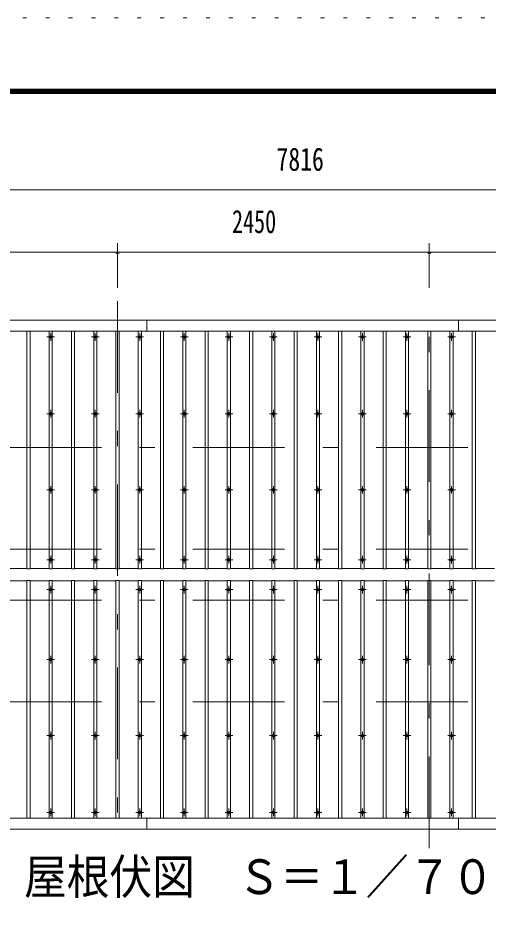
# Model space of a CAD drawing. Units: millimetres, scale not verified, with parts at other scales. Extents: x -37128 to 37128, y -29862 to 29862.
# Drawn here: x 1239 to 4936, y 22863 to 29862 of the extents above; entities that cross this region are included whole.
import ezdxf
from ezdxf.enums import TextEntityAlignment as Align

# ---------------------------------------------------------------- set-up
doc = ezdxf.new("R2010")
doc.units = ezdxf.units.MM
doc.header["$LTSCALE"] = 60
doc.linetypes.add('USER3', pattern=[24, 12, -5, 2, -5])
doc.linetypes.add('USER4', pattern=[3, 0.5, -2.5])
for name, color, linetype, lineweight in [('0-2_1-0BOLD', 7, 'Continuous', 18), ('0-3_1-2CENTER', 3, 'USER3', 18), ('0-4_1-4THIN', 4, 'Continuous', 18), ('0-5_1-5DIM', 3, 'Continuous', 18), ('0-C_F-F', 6, 'Continuous', 18), ('0-D_F-E_J_ADD', 3, 'USER4', 18)]:
    doc.layers.add(name, color=color, linetype=linetype, lineweight=lineweight)
doc.styles.add('ＭＳ ゴシック', font='')
doc.styles.get('ＭＳ ゴシック').set_extended_font_data('MS Gothic')

msp = doc.modelspace()

# ---------------------------------------------------------------- linework, layer by layer
at = {"layer": '0-2_1-0BOLD'}
for p, q in [((2252.52, 27398.37), (2252.52, 27484.86)), ((4702.52, 27484.86), (4702.52, 27398.37)), ((7505.52, 27398.37), (-310.48, 27398.37)), ((-310.48, 23571.35), (7505.52, 23571.35)), ((2252.52, 23484.86), (2252.52, 23571.35)), ((4702.52, 23571.35), (4702.52, 23484.86))]:
    msp.add_line(p, q, dxfattribs=at)
for points in [[(-310.48, 25529.71), (-310.48, 27484.86), (7505.52, 27484.86), (7505.52, 25529.71), (7465.52, 25529.71), (7465.52, 27398.37)], [(7465.52, 23571.35), (7465.52, 25440.01), (7505.52, 25440.01), (7505.52, 23484.86), (-310.48, 23484.86)]]:
    msp.add_lwpolyline(points, dxfattribs=at)
for centre in [(1497.52, 27353.43), (1847.52, 27353.43), (2197.52, 27353.43), (2547.52, 27353.43), (2897.52, 27353.43), (3247.52, 27353.43), (3597.52, 27353.43), (3947.52, 27353.43), (4297.52, 27353.43), (4647.52, 27353.43), (1497.52, 26749.72), (1847.52, 26749.72), (2197.52, 26749.72), (2547.52, 26749.72), (2897.52, 26749.72), (3247.52, 26749.72), (3597.52, 26749.72), (3947.52, 26749.72), (4297.52, 26749.72), (4647.52, 26749.72), (1497.52, 26151.94), (1847.52, 26151.94), (2197.52, 26151.94), (2547.52, 26151.94), (2897.52, 26151.94), (3247.52, 26151.94), (3597.52, 26151.94), (3947.52, 26151.94), (4297.52, 26151.94), (4647.52, 26151.94), (1497.52, 25602.25), (1847.52, 25602.25), (2197.52, 25602.25), (2547.52, 25602.25), (2897.52, 25602.25), (3247.52, 25602.25), (3597.52, 25602.25), (3947.52, 25602.25), (4297.52, 25602.25), (4647.52, 25602.25), (1497.52, 25367.47), (1847.52, 25367.47), (2197.52, 25367.47), (2547.52, 25367.47), (2897.52, 25367.47), (3247.52, 25367.47), (3597.52, 25367.47), (3947.52, 25367.47), (4297.52, 25367.47), (4647.52, 25367.47), (1497.52, 24817.78), (1847.52, 24817.78), (2197.52, 24817.78), (2547.52, 24817.78), (2897.52, 24817.78), (3247.52, 24817.78), (3597.52, 24817.78), (3947.52, 24817.78), (4297.52, 24817.78), (4647.52, 24817.78), (1497.52, 24219.99), (1847.52, 24219.99), (2197.52, 24219.99), (2547.52, 24219.99), (2897.52, 24219.99), (3247.52, 24219.99), (3597.52, 24219.99), (3947.52, 24219.99), (4297.52, 24219.99), (4647.52, 24219.99), (1497.52, 23616.29), (1847.52, 23616.29), (2197.52, 23616.29), (2547.52, 23616.29), (2897.52, 23616.29), (3247.52, 23616.29), (3597.52, 23616.29), (3947.52, 23616.29), (4297.52, 23616.29), (4647.52, 23616.29)]:
    msp.add_circle(centre, 10, dxfattribs=at)
at = {"layer": '0-3_1-2CENTER'}
for p, q in [((2022.52, 27634.86), (2022.52, 23334.86)), ((4472.52, 23334.86), (4472.52, 27634.86)), ((1497.52, 27323.43), (1497.52, 27383.44)), ((1847.52, 27383.44), (1847.52, 27323.43)), ((2197.52, 27323.43), (2197.52, 27383.44)), ((2547.52, 27383.44), (2547.52, 27323.43)), ((2897.52, 27323.43), (2897.52, 27383.44)), ((3247.52, 27383.44), (3247.52, 27323.43)), ((3597.52, 27323.43), (3597.52, 27383.44)), ((3947.52, 27383.44), (3947.52, 27323.43)), ((4297.52, 27323.43), (4297.52, 27383.44)), ((4647.52, 27383.44), (4647.52, 27323.43)), ((1467.52, 27353.43), (1527.52, 27353.43)), ((1877.52, 27353.43), (1817.52, 27353.43)), ((2167.52, 27353.43), (2227.52, 27353.43)), ((2577.52, 27353.43), (2517.52, 27353.43)), ((2867.53, 27353.43), (2927.52, 27353.43)), ((3217.53, 27353.43), (3277.52, 27353.43)), ((3567.52, 27353.43), (3627.52, 27353.43)), ((3917.52, 27353.43), (3977.52, 27353.43)), ((4267.52, 27353.43), (4327.52, 27353.43)), ((4677.52, 27353.43), (4617.53, 27353.43)), ((1467.53, 26749.72), (1527.52, 26749.72)), ((1497.52, 26719.73), (1497.52, 26779.73)), ((1817.53, 26749.72), (1877.52, 26749.72)), ((1847.52, 26779.73), (1847.52, 26719.73)), ((2167.53, 26749.72), (2227.52, 26749.72)), ((2197.52, 26719.73), (2197.52, 26779.73)), ((2517.53, 26749.72), (2577.52, 26749.72)), ((2547.52, 26779.73), (2547.52, 26719.73)), ((2867.53, 26749.72), (2927.52, 26749.72)), ((2897.52, 26719.73), (2897.52, 26779.73)), ((3217.53, 26749.72), (3277.52, 26749.72)), ((3247.52, 26779.73), (3247.52, 26719.73)), ((3567.53, 26749.72), (3627.52, 26749.72)), ((3597.52, 26719.73), (3597.52, 26779.73)), ((3917.53, 26749.72), (3977.52, 26749.72)), ((3947.52, 26779.73), (3947.52, 26719.73)), ((4267.53, 26749.72), (4327.52, 26749.72)), ((4297.52, 26719.73), (4297.52, 26779.73)), ((4617.53, 26749.72), (4677.52, 26749.72)), ((4647.52, 26779.73), (4647.52, 26719.73)), ((7655.52, 26484.86), (-632.48, 26484.86)), ((1497.52, 26181.94), (1497.52, 26121.94)), ((1847.52, 26121.94), (1847.52, 26181.94)), ((2197.52, 26181.94), (2197.52, 26121.94)), ((2547.52, 26121.94), (2547.52, 26181.94)), ((2897.52, 26181.94), (2897.52, 26121.94)), ((3247.52, 26121.94), (3247.52, 26181.94)), ((3597.52, 26181.94), (3597.52, 26121.94)), ((3947.52, 26121.94), (3947.52, 26181.94)), ((4297.52, 26181.94), (4297.52, 26121.94)), ((4647.52, 26121.94), (4647.52, 26181.94)), ((1467.53, 26151.94), (1527.52, 26151.94)), ((1877.52, 26151.94), (1817.53, 26151.94)), ((2227.52, 26151.94), (2167.53, 26151.94)), ((2577.52, 26151.94), (2517.53, 26151.94)), ((2867.53, 26151.94), (2927.52, 26151.94)), ((3277.52, 26151.94), (3217.53, 26151.94)), ((3627.52, 26151.94), (3567.53, 26151.94)), ((3977.52, 26151.94), (3917.53, 26151.94)), ((4327.52, 26151.94), (4267.53, 26151.94)), ((4677.52, 26151.94), (4617.53, 26151.94)), ((7655.52, 25684.86), (-632.48, 25684.86)), ((1497.52, 25572.25), (1497.52, 25632.25)), ((1847.52, 25572.25), (1847.52, 25632.25)), ((2197.52, 25572.25), (2197.52, 25632.25)), ((2547.52, 25572.25), (2547.52, 25632.25)), ((2897.52, 25572.25), (2897.52, 25632.25)), ((3247.52, 25572.25), (3247.52, 25632.25)), ((3597.52, 25572.25), (3597.52, 25632.25)), ((3947.52, 25572.25), (3947.52, 25632.25)), ((4297.52, 25572.25), (4297.52, 25632.25)), ((4647.52, 25572.25), (4647.52, 25632.25)), ((1467.53, 25602.25), (1527.52, 25602.25)), ((1817.53, 25602.25), (1877.52, 25602.25)), ((2167.53, 25602.25), (2227.52, 25602.25)), ((2517.53, 25602.25), (2577.52, 25602.25)), ((2867.53, 25602.25), (2927.52, 25602.25)), ((3217.53, 25602.25), (3277.52, 25602.25)), ((3567.53, 25602.25), (3627.52, 25602.25)), ((3917.53, 25602.25), (3977.52, 25602.25)), ((4267.53, 25602.25), (4327.52, 25602.25)), ((4617.53, 25602.25), (4677.52, 25602.25)), ((1467.53, 25367.47), (1527.52, 25367.47)), ((1497.52, 25397.47), (1497.52, 25337.47)), ((1817.53, 25367.47), (1877.52, 25367.47)), ((1847.52, 25397.47), (1847.52, 25337.47)), ((2227.52, 25367.47), (2167.53, 25367.47)), ((2197.52, 25397.47), (2197.52, 25337.47)), ((2517.53, 25367.47), (2577.52, 25367.47)), ((2547.52, 25397.47), (2547.52, 25337.47)), ((2867.53, 25367.47), (2927.52, 25367.47)), ((2897.52, 25397.47), (2897.52, 25337.47)), ((3217.53, 25367.47), (3277.52, 25367.47)), ((3247.52, 25397.47), (3247.52, 25337.47)), ((3627.52, 25367.47), (3567.53, 25367.47)), ((3597.52, 25397.47), (3597.52, 25337.47)), ((3917.53, 25367.47), (3977.52, 25367.47)), ((3947.52, 25397.47), (3947.52, 25337.47)), ((4327.52, 25367.47), (4267.53, 25367.47)), ((4297.52, 25397.47), (4297.52, 25337.47)), ((4617.53, 25367.47), (4677.52, 25367.47)), ((4647.52, 25397.47), (4647.52, 25337.47)), ((7655.52, 25284.86), (-632.48, 25284.86)), ((1497.52, 24847.78), (1497.52, 24787.78)), ((1847.52, 24787.78), (1847.52, 24847.78)), ((2197.52, 24847.78), (2197.52, 24787.78)), ((2547.52, 24787.78), (2547.52, 24847.78)), ((2897.52, 24847.78), (2897.52, 24787.78)), ((3247.52, 24787.78), (3247.52, 24847.78)), ((3597.52, 24847.78), (3597.52, 24787.78)), ((3947.52, 24787.78), (3947.52, 24847.78)), ((4297.52, 24847.78), (4297.52, 24787.78)), ((4647.52, 24787.78), (4647.52, 24847.78)), ((1527.52, 24817.78), (1467.53, 24817.78)), ((1817.53, 24817.78), (1877.52, 24817.78)), ((2227.52, 24817.78), (2167.53, 24817.78)), ((2517.53, 24817.78), (2577.52, 24817.78)), ((2927.52, 24817.78), (2867.53, 24817.78)), ((3217.53, 24817.78), (3277.52, 24817.78)), ((3627.52, 24817.78), (3567.53, 24817.78)), ((3917.53, 24817.78), (3977.52, 24817.78)), ((4327.52, 24817.78), (4267.53, 24817.78)), ((4617.53, 24817.78), (4677.52, 24817.78)), ((7655.52, 24484.86), (-632.48, 24484.86)), ((1467.53, 24219.99), (1527.52, 24219.99)), ((1497.52, 24189.99), (1497.52, 24249.99)), ((1817.53, 24219.99), (1877.52, 24219.99)), ((1847.52, 24249.99), (1847.52, 24189.99)), ((2227.52, 24219.99), (2167.53, 24219.99)), ((2197.52, 24189.99), (2197.52, 24249.99)), ((2517.53, 24219.99), (2577.52, 24219.99)), ((2547.52, 24249.99), (2547.52, 24189.99)), ((2867.53, 24219.99), (2927.52, 24219.99)), ((2897.52, 24189.99), (2897.52, 24249.99)), ((3217.53, 24219.99), (3277.52, 24219.99)), ((3247.52, 24249.99), (3247.52, 24189.99)), ((3627.52, 24219.99), (3567.53, 24219.99)), ((3597.52, 24189.99), (3597.52, 24249.99)), ((3917.53, 24219.99), (3977.52, 24219.99)), ((3947.52, 24249.99), (3947.52, 24189.99)), ((4327.52, 24219.99), (4267.53, 24219.99)), ((4297.52, 24189.99), (4297.52, 24249.99)), ((4617.53, 24219.99), (4677.52, 24219.99)), ((4647.52, 24249.99), (4647.52, 24189.99)), ((1527.52, 23616.29), (1467.52, 23616.29)), ((1497.52, 23646.29), (1497.52, 23586.28)), ((1877.52, 23616.29), (1817.52, 23616.29)), ((1847.52, 23586.28), (1847.52, 23646.29)), ((2227.52, 23616.29), (2167.52, 23616.29)), ((2197.52, 23646.29), (2197.52, 23586.28)), ((2577.52, 23616.29), (2517.52, 23616.29)), ((2547.52, 23586.28), (2547.52, 23646.29)), ((2927.52, 23616.29), (2867.53, 23616.29)), ((2897.52, 23646.29), (2897.52, 23586.28)), ((3217.53, 23616.29), (3277.52, 23616.29)), ((3247.52, 23586.28), (3247.52, 23646.29)), ((3627.52, 23616.29), (3567.52, 23616.29)), ((3597.52, 23646.29), (3597.52, 23586.28)), ((3917.52, 23616.29), (3977.52, 23616.29)), ((3947.52, 23586.28), (3947.52, 23646.29)), ((4327.52, 23616.29), (4267.52, 23616.29)), ((4297.52, 23646.29), (4297.52, 23586.28)), ((4677.52, 23616.29), (4617.53, 23616.29)), ((4647.52, 23586.28), (4647.52, 23646.29))]:
    msp.add_line(p, q, dxfattribs=at)
at = {"layer": '0-4_1-4THIN'}
for p, q in [((1335.02, 27398.37), (1335.02, 25529.71)), ((1510.02, 27398.37), (1510.02, 25529.71)), ((1685.02, 27398.37), (1685.02, 25529.71)), ((1860.02, 27398.37), (1860.02, 25529.71)), ((2035.02, 27398.37), (2035.02, 25529.71)), ((2210.02, 27398.37), (2210.02, 25529.71)), ((2385.02, 27398.37), (2385.02, 25529.71)), ((2560.02, 27398.37), (2560.02, 25529.71)), ((2735.02, 27398.37), (2735.02, 25529.71)), ((2910.02, 27398.37), (2910.02, 25529.71)), ((3085.02, 27398.37), (3085.02, 25529.71)), ((3260.02, 27398.37), (3260.02, 25529.71)), ((3435.02, 27398.37), (3435.02, 25529.71)), ((3610.02, 27398.37), (3610.02, 25529.71)), ((3785.02, 27398.37), (3785.02, 25529.71)), ((3960.02, 27398.37), (3960.02, 25529.71)), ((4135.02, 27398.37), (4135.02, 25529.71)), ((4310.02, 27398.37), (4310.02, 25529.71)), ((4485.02, 27398.37), (4485.02, 25529.71)), ((4660.02, 27398.37), (4660.02, 25529.71)), ((4835.02, 27398.37), (4835.02, 25529.71)), ((1310.02, 25533.96), (1160.02, 25533.96)), ((1485.02, 25533.96), (1335.02, 25533.96)), ((1660.02, 25533.96), (1510.02, 25533.96)), ((1835.02, 25533.96), (1685.02, 25533.96)), ((2010.02, 25533.96), (1860.02, 25533.96)), ((2185.02, 25533.96), (2035.02, 25533.96)), ((2360.02, 25533.96), (2210.02, 25533.96)), ((2535.02, 25533.96), (2385.02, 25533.96)), ((2710.02, 25533.96), (2560.02, 25533.96)), ((2885.02, 25533.96), (2735.02, 25533.96)), ((3060.02, 25533.96), (2910.02, 25533.96)), ((3235.02, 25533.96), (3085.02, 25533.96)), ((3410.02, 25533.96), (3260.02, 25533.96)), ((3585.02, 25533.96), (3435.02, 25533.96)), ((3760.02, 25533.96), (3610.02, 25533.96)), ((3935.02, 25533.96), (3785.02, 25533.96)), ((4110.02, 25533.96), (3960.02, 25533.96)), ((4285.02, 25533.96), (4135.02, 25533.96)), ((4460.02, 25533.96), (4310.02, 25533.96)), ((4635.02, 25533.96), (4485.02, 25533.96)), ((4810.02, 25533.96), (4660.02, 25533.96)), ((4985.02, 25533.96), (4835.02, 25533.96)), ((1160.02, 25435.76), (1310.02, 25435.76)), ((1335.02, 25435.76), (1485.02, 25435.76)), ((1510.02, 25435.76), (1660.02, 25435.76)), ((1685.02, 25435.76), (1835.02, 25435.76)), ((1860.02, 25435.76), (2010.02, 25435.76)), ((2035.02, 25435.76), (2185.02, 25435.76)), ((2210.02, 25435.76), (2360.02, 25435.76)), ((2385.02, 25435.76), (2535.02, 25435.76)), ((2560.02, 25435.76), (2710.02, 25435.76)), ((2735.02, 25435.76), (2885.02, 25435.76)), ((2910.02, 25435.76), (3060.02, 25435.76)), ((3085.02, 25435.76), (3235.02, 25435.76)), ((3260.02, 25435.76), (3410.02, 25435.76)), ((3435.02, 25435.76), (3585.02, 25435.76)), ((3610.02, 25435.76), (3760.02, 25435.76)), ((3785.02, 25435.76), (3935.02, 25435.76)), ((3960.02, 25435.76), (4110.02, 25435.76)), ((4135.02, 25435.76), (4285.02, 25435.76)), ((4310.02, 25435.76), (4460.02, 25435.76)), ((4485.02, 25435.76), (4635.02, 25435.76)), ((4660.02, 25435.76), (4810.02, 25435.76)), ((4835.02, 25435.76), (4985.02, 25435.76))]:
    msp.add_line(p, q, dxfattribs=at)
for points in [[(1335.02, 25529.71), (1310.02, 25529.71), (1310.02, 27398.37)], [(1510.02, 25529.71), (1485.02, 25529.71), (1485.02, 27398.37)], [(1685.02, 25529.71), (1660.02, 25529.71), (1660.02, 27398.37)], [(1860.02, 25529.71), (1835.02, 25529.71), (1835.02, 27398.37)], [(2035.02, 25529.71), (2010.02, 25529.71), (2010.02, 27398.37)], [(2210.02, 25529.71), (2185.02, 25529.71), (2185.02, 27398.37)], [(2385.02, 25529.71), (2360.02, 25529.71), (2360.02, 27398.37)], [(2560.02, 25529.71), (2535.02, 25529.71), (2535.02, 27398.37)], [(2735.02, 25529.71), (2710.02, 25529.71), (2710.02, 27398.37)], [(2910.02, 25529.71), (2885.02, 25529.71), (2885.02, 27398.37)], [(3085.02, 25529.71), (3060.02, 25529.71), (3060.02, 27398.37)], [(3260.02, 25529.71), (3235.02, 25529.71), (3235.02, 27398.37)], [(3435.02, 25529.71), (3410.02, 25529.71), (3410.02, 27398.37)], [(3610.02, 25529.71), (3585.02, 25529.71), (3585.02, 27398.37)], [(3785.02, 25529.71), (3760.02, 25529.71), (3760.02, 27398.37)], [(3960.02, 25529.71), (3935.02, 25529.71), (3935.02, 27398.37)], [(4135.02, 25529.71), (4110.02, 25529.71), (4110.02, 27398.37)], [(4310.02, 25529.71), (4285.02, 25529.71), (4285.02, 27398.37)], [(4485.02, 25529.71), (4460.02, 25529.71), (4460.02, 27398.37)], [(4660.02, 25529.71), (4635.02, 25529.71), (4635.02, 27398.37)], [(4835.02, 25529.71), (4810.02, 25529.71), (4810.02, 27398.37)], [(1335.02, 23571.35), (1335.02, 25440.01), (1310.02, 25440.01), (1310.02, 23571.35)], [(1510.02, 23571.35), (1510.02, 25440.01), (1485.02, 25440.01), (1485.02, 23571.35)], [(1685.02, 23571.35), (1685.02, 25440.01), (1660.02, 25440.01), (1660.02, 23571.35)], [(1860.02, 23571.35), (1860.02, 25440.01), (1835.02, 25440.01), (1835.02, 23571.35)], [(2035.02, 23571.35), (2035.02, 25440.01), (2010.02, 25440.01), (2010.02, 23571.35)], [(2210.02, 23571.35), (2210.02, 25440.01), (2185.02, 25440.01), (2185.02, 23571.35)], [(2385.02, 23571.35), (2385.02, 25440.01), (2360.02, 25440.01), (2360.02, 23571.35)], [(2560.02, 23571.35), (2560.02, 25440.01), (2535.02, 25440.01), (2535.02, 23571.35)], [(2735.02, 23571.35), (2735.02, 25440.01), (2710.02, 25440.01), (2710.02, 23571.35)], [(2910.02, 23571.35), (2910.02, 25440.01), (2885.02, 25440.01), (2885.02, 23571.35)], [(3085.02, 23571.35), (3085.02, 25440.01), (3060.02, 25440.01), (3060.02, 23571.35)], [(3260.02, 23571.35), (3260.02, 25440.01), (3235.02, 25440.01), (3235.02, 23571.35)], [(3435.02, 23571.35), (3435.02, 25440.01), (3410.02, 25440.01), (3410.02, 23571.35)], [(3610.02, 23571.35), (3610.02, 25440.01), (3585.02, 25440.01), (3585.02, 23571.35)], [(3785.02, 23571.35), (3785.02, 25440.01), (3760.02, 25440.01), (3760.02, 23571.35)], [(3960.02, 23571.35), (3960.02, 25440.01), (3935.02, 25440.01), (3935.02, 23571.35)], [(4135.02, 23571.35), (4135.02, 25440.01), (4110.02, 25440.01), (4110.02, 23571.35)], [(4310.02, 23571.35), (4310.02, 25440.01), (4285.02, 25440.01), (4285.02, 23571.35)], [(4485.02, 23571.35), (4485.02, 25440.01), (4460.02, 25440.01), (4460.02, 23571.35)], [(4660.02, 23571.35), (4660.02, 25440.01), (4635.02, 25440.01), (4635.02, 23571.35)], [(4835.02, 23571.35), (4835.02, 25440.01), (4810.02, 25440.01), (4810.02, 23571.35)]]:
    msp.add_lwpolyline(points, dxfattribs=at)
at = {"layer": '0-5_1-5DIM'}
for p, q in [((7505.53, 28510.66), (-310.47, 28510.66)), ((2022.53, 28090.67), (2022.53, 27740.67)), ((4472.53, 27740.67), (4472.53, 28090.67)), ((-859.97, 28020.67), (8055.03, 28020.67)), ((2036.53, 28020.67), (2008.53, 28020.67)), ((4486.53, 28020.67), (4458.53, 28020.67))]:
    msp.add_line(p, q, dxfattribs=at)
for centre in [(2022.53, 28020.67), (4472.53, 28020.67)]:
    msp.add_arc(centre, 14, 180, 0, dxfattribs=at)
at = {"layer": '0-C_F-F', "color": 5}
for points in [[(36428.07, 1162.32), (36428.07, 29302.32), (-3751.93, 29302.32), (-3751.93, 1162.32)], [(36424.56, 1165.82), (-3748.43, 1165.82), (-3748.43, 29298.82), (36424.56, 29298.82)], [(36421.07, 1169.32), (36421.07, 29295.32), (-3744.93, 29295.32), (-3744.93, 1169.32)], [(36417.57, 1172.82), (36417.57, 29291.82), (-3741.43, 29291.82), (-3741.43, 1172.82)], [(36414.07, 1176.32), (36414.07, 29288.31), (-3737.93, 29288.31), (-3737.93, 1176.32)], [(36410.57, 1179.82), (36410.57, 29284.82), (-3734.43, 29284.82), (-3734.43, 1179.82)], [(36407.06, 1183.32), (-3730.93, 1183.32), (-3730.93, 29281.32), (36407.06, 29281.32)], [(36403.57, 1186.82), (-3727.43, 1186.82), (-3727.43, 29277.82), (36403.57, 29277.82)], [(36400.07, 1190.32), (36400.07, 29274.32), (-3723.93, 29274.32), (-3723.93, 1190.32)], [(36396.57, 1193.82), (-3720.43, 1193.82), (-3720.43, 29270.82), (36396.57, 29270.82)], [(36393.07, 1197.32), (36393.07, 29267.32), (-3716.93, 29267.32), (-3716.93, 1197.32)]]:
    msp.add_lwpolyline(points, close=True, dxfattribs=at)
at = {"layer": '0-D_F-E_J_ADD', "color": 5}
msp.add_lwpolyline([(37128.07, 462.32), (37128.07, 29862.32), (-4451.93, 29862.32), (-4451.93, 462.32)], close=True, dxfattribs=at)

# ---------------------------------------------------------------- texts
at = {"layer": '0-5_1-5DIM', "color": 7, "style": 'ＭＳ ゴシック'}
for s, height, width, p in [('7816', 182.3, 0.75, (3272.03, 28605.53)), ('2450', 182.3, 0.7, (2922.03, 28115.54)), ('屋根伏図\u3000Ｓ＝１／７０', 273.5, 0.9, (1287.52, 22892.16))]:
    msp.add_text(s, height=height, dxfattribs=dict(at, width=width)).set_placement(p, align=Align.BOTTOM_LEFT)

doc.saveas('drawing.dxf')
